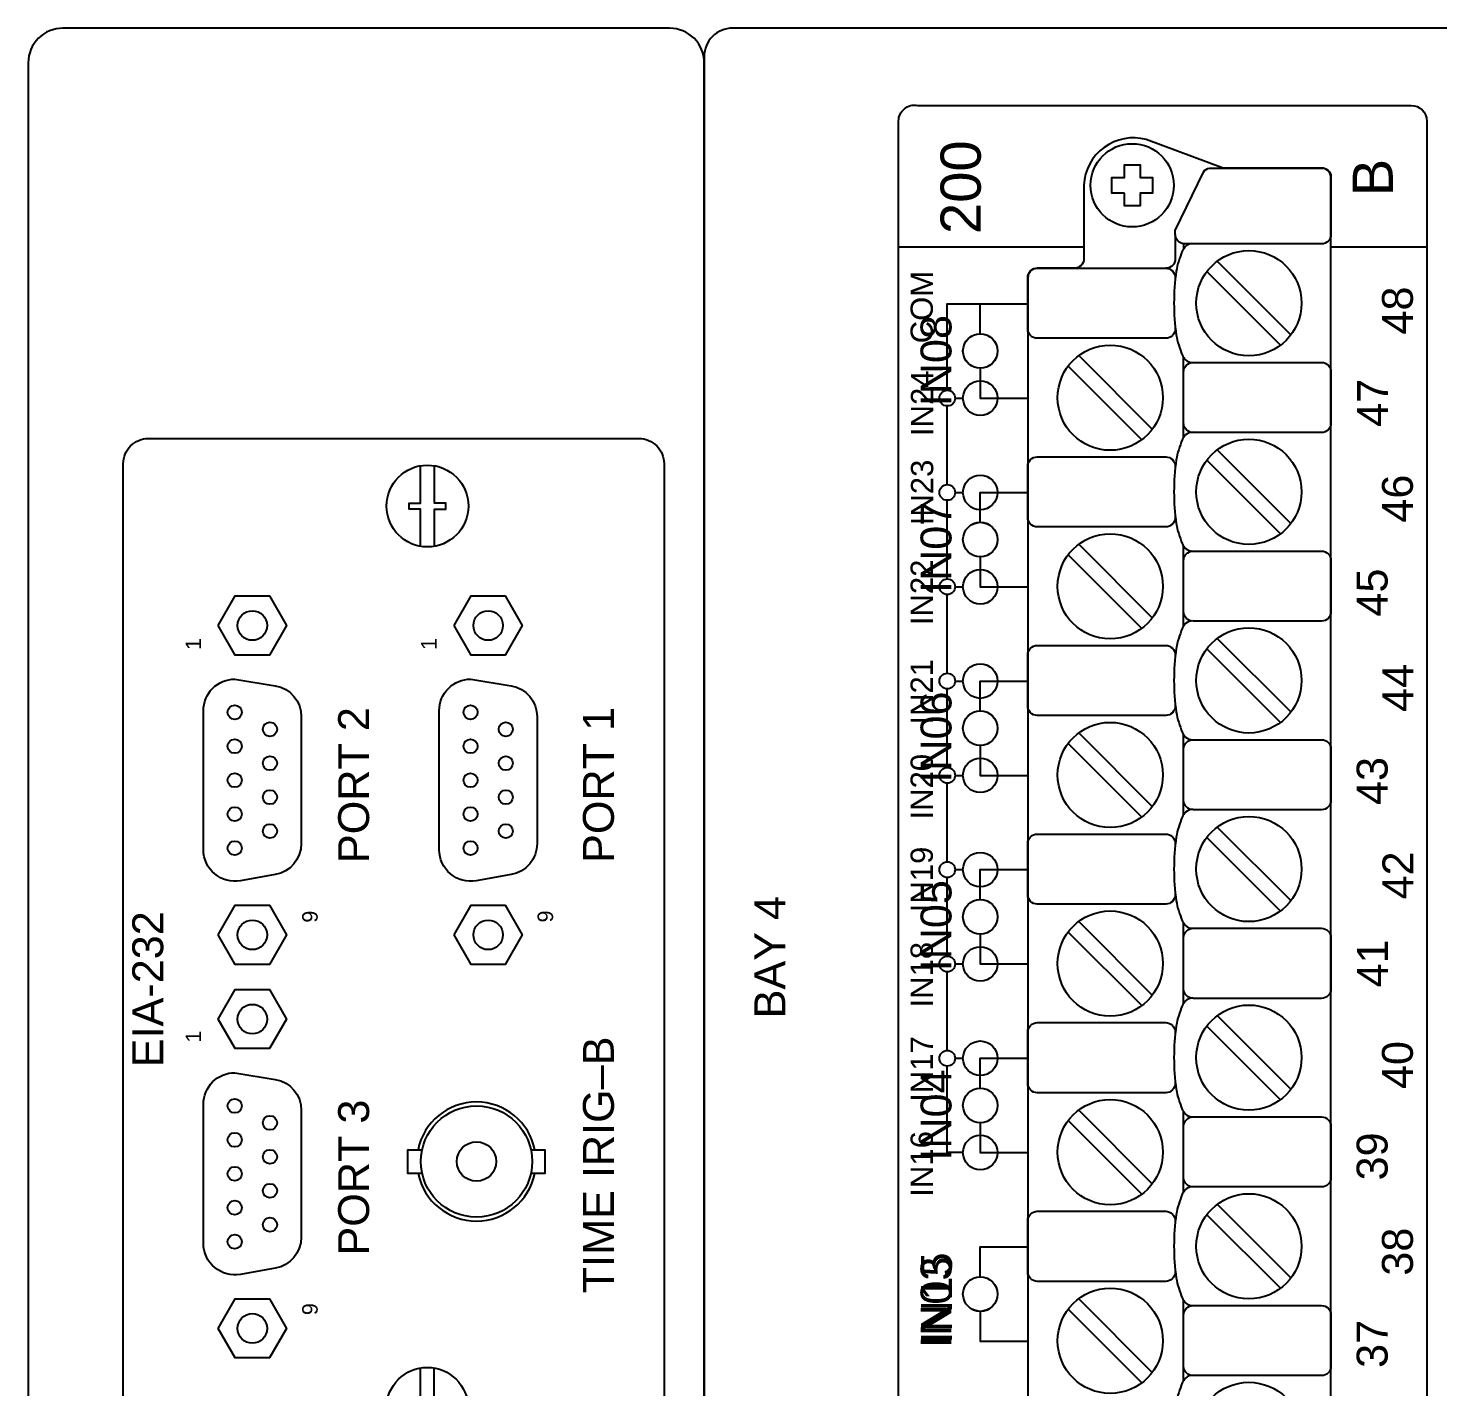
# Model space of a CAD drawing. Extents: x 1 to 47, y 1 to 34.6.
# Drawn here: x 30.651 to 35.134, y 16.253 to 20.575 of the extents above; entities that cross this region are included whole.
import ezdxf
from ezdxf.enums import TextEntityAlignment as Align

# ---------------------------------------------------------------- set-up
doc = ezdxf.new("R2010")
doc.units = 0
doc.header["$MEASUREMENT"] = 0
for name, color, linetype in [('7_1__2___8__OPTOISOLATED_I', 7, 'CONTINUOUS'), ('7_2__7___8__OPTOISOLATED_I', 7, 'CONTINUOUS'), ('7_3__C___18__COMMON____6__', 7, 'CONTINUOUS'), ('7_4__D___18__COMMON____6__', 7, 'CONTINUOUS'), ('7_5__E___8__OPTOISOLATED_I', 7, 'CONTINUOUS'), ('7_6__4___18__COMMON____6__', 7, 'CONTINUOUS'), ('7_7__8___8__OPTOISOLATED_I', 7, 'CONTINUOUS'), ('9_0______DWG_', 7, 'CONTINUOUS')]:
    doc.layers.add(name, color=color, linetype=linetype)
doc.styles.add('ARIAL', font='arial.ttf')

msp = doc.modelspace()

# ---------------------------------------------------------------- linework, layer by layer
at = {"layer": '7_1__2___8__OPTOISOLATED_I'}
for points in [[(33.6788, 19.6032), (33.6788, 19.6982), (33.8299, 19.6982)], [(33.6788, 19.4932), (33.6788, 19.3982), (33.8299, 19.3982)], [(33.6788, 19.0032), (33.6788, 19.0982), (33.8299, 19.0982)], [(33.6788, 18.8932), (33.6788, 18.7982), (33.8299, 18.7982)], [(33.6788, 18.4032), (33.6788, 18.4982), (33.8299, 18.4982)], [(33.6788, 18.2932), (33.6788, 18.1982), (33.8299, 18.1982)], [(33.6788, 17.8032), (33.6788, 17.8982), (33.8299, 17.8982)], [(33.6788, 17.6932), (33.6788, 17.5982), (33.8299, 17.5982)], [(33.6788, 17.2032), (33.6788, 17.2982), (33.8299, 17.2982)], [(33.6788, 17.0932), (33.6788, 16.9982), (33.8299, 16.9982)], [(33.6788, 16.6032), (33.6788, 16.6982), (33.8299, 16.6982)], [(33.6788, 16.4932), (33.6788, 16.3982), (33.8299, 16.3982)]]:
    msp.add_lwpolyline(points, dxfattribs=at)
for centre in [(33.6788, 19.5482), (33.6788, 18.9482), (33.6788, 18.3482), (33.6788, 17.7482), (33.6788, 17.1482), (33.6788, 16.5482)]:
    msp.add_circle(centre, 0.055, dxfattribs=at)
at = {"layer": '7_2__7___8__OPTOISOLATED_I'}
for points in [[(33.6788, 19.6031), (33.6788, 19.6982), (33.8299, 19.6982)], [(33.6788, 19.4931), (33.6788, 19.3982), (33.8299, 19.3982)], [(33.6788, 19.0031), (33.6788, 19.0982), (33.8299, 19.0982)], [(33.6788, 18.8931), (33.6788, 18.7982), (33.8299, 18.7982)], [(33.6788, 18.4031), (33.6788, 18.4982), (33.8299, 18.4982)], [(33.6788, 18.2931), (33.6788, 18.1982), (33.8299, 18.1982)], [(33.6788, 17.8031), (33.6788, 17.8982), (33.8299, 17.8982)], [(33.6788, 17.6931), (33.6788, 17.5982), (33.8299, 17.5982)], [(33.6788, 17.2031), (33.6788, 17.2982), (33.8299, 17.2982)], [(33.6788, 17.0931), (33.6788, 16.9982), (33.8299, 16.9982)], [(33.6788, 16.6031), (33.6788, 16.6982), (33.8299, 16.6982)], [(33.6788, 16.4931), (33.6788, 16.3982), (33.8299, 16.3982)]]:
    msp.add_lwpolyline(points, dxfattribs=at)
for centre in [(33.6788, 19.5481), (33.6788, 18.9481), (33.6788, 18.3481), (33.6788, 17.7481), (33.6788, 17.1481), (33.6788, 16.5481)]:
    msp.add_circle(centre, 0.055, dxfattribs=at)
at = {"layer": '7_3__C___18__COMMON____6__'}
for points in [[(33.5738, 19.4232), (33.5738, 19.6982), (33.8299, 19.6982)], [(33.5738, 19.1232), (33.5738, 19.3732)], [(33.5988, 19.3982), (33.6238, 19.3982)], [(33.7338, 19.3982), (33.8299, 19.3982)], [(33.5738, 18.8232), (33.5738, 19.0732)], [(33.5988, 19.0982), (33.6238, 19.0982)], [(33.7338, 19.0982), (33.8299, 19.0982)], [(33.5988, 18.7982), (33.6238, 18.7982)], [(33.7338, 18.7982), (33.8299, 18.7982)], [(33.5738, 18.5232), (33.5738, 18.7732)], [(33.5738, 18.2232), (33.5738, 18.4732)], [(33.5988, 18.4982), (33.6238, 18.4982)], [(33.7338, 18.4982), (33.8299, 18.4982)], [(33.5738, 17.9232), (33.5738, 18.1732)], [(33.5988, 18.1982), (33.6238, 18.1982)], [(33.7338, 18.1982), (33.8299, 18.1982)], [(33.5988, 17.8982), (33.6238, 17.8982)], [(33.7338, 17.8982), (33.8299, 17.8982)], [(33.5738, 17.6232), (33.5738, 17.8732)], [(33.5988, 17.5982), (33.6238, 17.5982)], [(33.7338, 17.5982), (33.8299, 17.5982)], [(33.5738, 17.3232), (33.5738, 17.5732)], [(33.6238, 16.9981), (33.5738, 16.9981), (33.5738, 17.2732)], [(33.5988, 17.2982), (33.6238, 17.2982)], [(33.7338, 17.2982), (33.8299, 17.2982)], [(33.7338, 16.9982), (33.8299, 16.9982)], [(33.6788, 16.6031), (33.6788, 16.6982), (33.8299, 16.6982)], [(33.6788, 16.4931), (33.6788, 16.3982), (33.8299, 16.3982)]]:
    msp.add_lwpolyline(points, dxfattribs=at)
for centre, radius in [((33.5738, 19.3982), 0.025), ((33.6788, 19.3982), 0.055), ((33.6788, 19.0982), 0.055), ((33.5738, 19.0982), 0.025), ((33.6788, 18.7982), 0.055), ((33.5738, 18.7982), 0.025), ((33.5738, 18.4982), 0.025), ((33.6788, 18.4982), 0.055), ((33.6788, 18.1982), 0.055), ((33.5738, 18.1982), 0.025), ((33.6788, 17.8982), 0.055), ((33.5738, 17.8982), 0.025), ((33.5738, 17.5982), 0.025), ((33.6788, 17.5982), 0.055), ((33.6788, 17.2982), 0.055), ((33.5738, 17.2982), 0.025), ((33.6788, 16.9982), 0.055), ((33.6788, 16.5481), 0.055)]:
    msp.add_circle(centre, radius, dxfattribs=at)
at = {"layer": '7_4__D___18__COMMON____6__'}
for points in [[(33.5738, 19.4232), (33.5738, 19.6982), (33.8299, 19.6982)], [(33.5738, 19.1232), (33.5738, 19.3732)], [(33.5988, 19.3982), (33.6238, 19.3982)], [(33.7338, 19.3982), (33.8299, 19.3982)], [(33.5738, 18.8232), (33.5738, 19.0732)], [(33.5988, 19.0982), (33.6238, 19.0982)], [(33.7338, 19.0982), (33.8299, 19.0982)], [(33.5988, 18.7982), (33.6238, 18.7982)], [(33.7338, 18.7982), (33.8299, 18.7982)], [(33.5738, 18.5232), (33.5738, 18.7732)], [(33.5738, 18.2232), (33.5738, 18.4732)], [(33.5988, 18.4982), (33.6238, 18.4982)], [(33.7338, 18.4982), (33.8299, 18.4982)], [(33.5738, 17.9232), (33.5738, 18.1732)], [(33.5988, 18.1982), (33.6238, 18.1982)], [(33.7338, 18.1982), (33.8299, 18.1982)], [(33.5988, 17.8982), (33.6238, 17.8982)], [(33.7338, 17.8982), (33.8299, 17.8982)], [(33.5738, 17.6232), (33.5738, 17.8732)], [(33.5988, 17.5982), (33.6238, 17.5982)], [(33.7338, 17.5982), (33.8299, 17.5982)], [(33.5738, 17.3232), (33.5738, 17.5732)], [(33.6238, 16.9981), (33.5738, 16.9981), (33.5738, 17.2732)], [(33.5988, 17.2982), (33.6238, 17.2982)], [(33.7338, 17.2982), (33.8299, 17.2982)], [(33.7338, 16.9982), (33.8299, 16.9982)], [(33.6788, 16.6031), (33.6788, 16.6982), (33.8299, 16.6982)], [(33.6788, 16.4931), (33.6788, 16.3982), (33.8299, 16.3982)]]:
    msp.add_lwpolyline(points, dxfattribs=at)
for centre, radius in [((33.5738, 19.3982), 0.025), ((33.6788, 19.3982), 0.055), ((33.6788, 19.0982), 0.055), ((33.5738, 19.0982), 0.025), ((33.6788, 18.7982), 0.055), ((33.5738, 18.7982), 0.025), ((33.5738, 18.4982), 0.025), ((33.6788, 18.4982), 0.055), ((33.6788, 18.1982), 0.055), ((33.5738, 18.1982), 0.025), ((33.6788, 17.8982), 0.055), ((33.5738, 17.8982), 0.025), ((33.5738, 17.5982), 0.025), ((33.6788, 17.5982), 0.055), ((33.6788, 17.2982), 0.055), ((33.5738, 17.2982), 0.025), ((33.6788, 16.9982), 0.055), ((33.6788, 16.5481), 0.055)]:
    msp.add_circle(centre, radius, dxfattribs=at)
at = {"layer": '7_5__E___8__OPTOISOLATED_I'}
for points in [[(33.6788, 19.6031), (33.6788, 19.6982), (33.8299, 19.6982)], [(33.6788, 19.4931), (33.6788, 19.3982), (33.8299, 19.3982)], [(33.6788, 19.0031), (33.6788, 19.0982), (33.8299, 19.0982)], [(33.6788, 18.8931), (33.6788, 18.7982), (33.8299, 18.7982)], [(33.6788, 18.4031), (33.6788, 18.4982), (33.8299, 18.4982)], [(33.6788, 18.2931), (33.6788, 18.1982), (33.8299, 18.1982)], [(33.6788, 17.8031), (33.6788, 17.8982), (33.8299, 17.8982)], [(33.6788, 17.6931), (33.6788, 17.5982), (33.8299, 17.5982)], [(33.6788, 17.2031), (33.6788, 17.2982), (33.8299, 17.2982)], [(33.6788, 17.0931), (33.6788, 16.9982), (33.8299, 16.9982)], [(33.6788, 16.6031), (33.6788, 16.6982), (33.8299, 16.6982)], [(33.6788, 16.4931), (33.6788, 16.3982), (33.8299, 16.3982)]]:
    msp.add_lwpolyline(points, dxfattribs=at)
for centre in [(33.6788, 19.5481), (33.6788, 18.9481), (33.6788, 18.3481), (33.6788, 17.7481), (33.6788, 17.1481), (33.6788, 16.5481)]:
    msp.add_circle(centre, 0.055, dxfattribs=at)
at = {"layer": '7_6__4___18__COMMON____6__'}
for points in [[(33.5738, 19.4232), (33.5738, 19.6982), (33.8299, 19.6982)], [(33.5738, 19.1232), (33.5738, 19.3732)], [(33.5988, 19.3982), (33.6238, 19.3982)], [(33.7338, 19.3982), (33.8299, 19.3982)], [(33.5738, 18.8232), (33.5738, 19.0732)], [(33.5988, 19.0982), (33.6238, 19.0982)], [(33.7338, 19.0982), (33.8299, 19.0982)], [(33.5988, 18.7982), (33.6238, 18.7982)], [(33.7338, 18.7982), (33.8299, 18.7982)], [(33.5738, 18.5232), (33.5738, 18.7732)], [(33.5738, 18.2232), (33.5738, 18.4732)], [(33.5988, 18.4982), (33.6238, 18.4982)], [(33.7338, 18.4982), (33.8299, 18.4982)], [(33.5738, 17.9232), (33.5738, 18.1732)], [(33.5988, 18.1982), (33.6238, 18.1982)], [(33.7338, 18.1982), (33.8299, 18.1982)], [(33.5988, 17.8982), (33.6238, 17.8982)], [(33.7338, 17.8982), (33.8299, 17.8982)], [(33.5738, 17.6232), (33.5738, 17.8732)], [(33.5988, 17.5982), (33.6238, 17.5982)], [(33.7338, 17.5982), (33.8299, 17.5982)], [(33.5738, 17.3232), (33.5738, 17.5732)], [(33.6238, 16.9982), (33.5738, 16.9982), (33.5738, 17.2732)], [(33.5988, 17.2982), (33.6238, 17.2982)], [(33.7338, 17.2982), (33.8299, 17.2982)], [(33.7338, 16.9982), (33.8299, 16.9982)], [(33.6788, 16.6031), (33.6788, 16.6982), (33.8299, 16.6982)], [(33.6788, 16.4931), (33.6788, 16.3982), (33.8299, 16.3982)]]:
    msp.add_lwpolyline(points, dxfattribs=at)
for centre, radius in [((33.5738, 19.3982), 0.025), ((33.6788, 19.3982), 0.055), ((33.6788, 19.0982), 0.055), ((33.5738, 19.0982), 0.025), ((33.6788, 18.7982), 0.055), ((33.5738, 18.7982), 0.025), ((33.5738, 18.4982), 0.025), ((33.6788, 18.4982), 0.055), ((33.6788, 18.1982), 0.055), ((33.5738, 18.1982), 0.025), ((33.6788, 17.8982), 0.055), ((33.5738, 17.8982), 0.025), ((33.5738, 17.5982), 0.025), ((33.6788, 17.5982), 0.055), ((33.6788, 17.2982), 0.055), ((33.5738, 17.2982), 0.025), ((33.6788, 16.9982), 0.055), ((33.6788, 16.5481), 0.055)]:
    msp.add_circle(centre, radius, dxfattribs=at)
at = {"layer": '7_7__8___8__OPTOISOLATED_I'}
for points in [[(33.6788, 19.6031), (33.6788, 19.6982), (33.8299, 19.6982)], [(33.6788, 19.4931), (33.6788, 19.3982), (33.8299, 19.3982)], [(33.6788, 19.0031), (33.6788, 19.0982), (33.8299, 19.0982)], [(33.6788, 18.8931), (33.6788, 18.7982), (33.8299, 18.7982)], [(33.6788, 18.4031), (33.6788, 18.4982), (33.8299, 18.4982)], [(33.6788, 18.2931), (33.6788, 18.1982), (33.8299, 18.1982)], [(33.6788, 17.8031), (33.6788, 17.8982), (33.8299, 17.8982)], [(33.6788, 17.6931), (33.6788, 17.5982), (33.8299, 17.5982)], [(33.6788, 17.2031), (33.6788, 17.2982), (33.8299, 17.2982)], [(33.6788, 17.0931), (33.6788, 16.9982), (33.8299, 16.9982)], [(33.6788, 16.6031), (33.6788, 16.6982), (33.8299, 16.6982)], [(33.6788, 16.4931), (33.6788, 16.3982), (33.8299, 16.3982)]]:
    msp.add_lwpolyline(points, dxfattribs=at)
for centre in [(33.6788, 19.5481), (33.6788, 18.9481), (33.6788, 18.3481), (33.6788, 17.7481), (33.6788, 17.1481), (33.6788, 16.5481)]:
    msp.add_circle(centre, 0.055, dxfattribs=at)
at = {"layer": '9_0______DWG_'}
for points in [[(30.6506, 20.465), (30.6506, 3.435, 0.414214), (30.7606, 3.325), (32.6906, 3.325, 0.414214), (32.8006, 3.435), (32.8006, 20.465, 0.414214), (32.6906, 20.575), (30.7606, 20.575, 0.414214), (30.6506, 20.465)], [(34.2988, 19.9188), (34.2989, 19.8415, -0.414214), (34.2689, 19.8115)], [(34.3469, 19.8888, 0.127742), (34.3315, 19.881, 0.081668), (34.3213, 19.8654, 0.0591), (34.302, 19.8017, 0.034646), (34.2949, 19.7002, 0.03436), (34.302, 19.5995, 0.0591), (34.3213, 19.5358, 0.081668), (34.3315, 19.5201, 0.191033), (34.3554, 19.5116)], [(34.2987, 19.6265), (34.2987, 19.6186, -0.414214), (34.2687, 19.5886), (33.8599, 19.5886, -0.414214), (33.8299, 19.6186), (33.8299, 19.7815, -0.414214), (33.8599, 19.8115), (34.2687, 19.8115, -0.414214), (34.2987, 19.7815), (34.2987, 19.7747)], [(34.3254, 19.4816, -0.414214), (34.3554, 19.5116), (34.7641, 19.5116, -0.414214), (34.7941, 19.4816), (34.7941, 19.3188, -0.414214), (34.7641, 19.2888), (34.3554, 19.2888, -0.414214), (34.3254, 19.3188)], [(34.3554, 19.2895, 0.191033), (34.3315, 19.281, 0.081668), (34.3213, 19.2654, 0.0591), (34.302, 19.2017, 0.034646), (34.2949, 19.1002, 0.03436), (34.302, 18.9995, 0.0591), (34.3213, 18.9358, 0.081668), (34.3315, 18.9201, 0.191033), (34.3554, 18.9116)], [(34.2987, 19.0265), (34.2987, 19.0186, -0.414214), (34.2687, 18.9886), (33.8599, 18.9886, -0.414214), (33.8299, 19.0186), (33.8299, 19.1815, -0.414214), (33.8599, 19.2115), (34.2687, 19.2115, -0.414214), (34.2987, 19.1815), (34.2987, 19.1746)], [(34.3254, 18.8816, -0.414214), (34.3554, 18.9116), (34.7641, 18.9116, -0.414214), (34.7941, 18.8816), (34.7941, 18.7188, -0.414214), (34.7641, 18.6888), (34.3554, 18.6888, -0.414214), (34.3254, 18.7188)], [(34.3554, 18.6895, 0.191033), (34.3315, 18.681, 0.081668), (34.3213, 18.6654, 0.0591), (34.302, 18.6017, 0.034646), (34.2949, 18.5002, 0.03436), (34.302, 18.3995, 0.0591), (34.3213, 18.3358, 0.081668), (34.3315, 18.3201, 0.191033), (34.3554, 18.3116)], [(34.2987, 18.4265), (34.2987, 18.4186, -0.414214), (34.2687, 18.3886), (33.8599, 18.3886, -0.414214), (33.8299, 18.4186), (33.8299, 18.5815, -0.414214), (33.8599, 18.6115), (34.2687, 18.6115, -0.414214), (34.2987, 18.5815), (34.2987, 18.5746)], [(34.3254, 18.2816, -0.414214), (34.3554, 18.3116), (34.7641, 18.3116, -0.414214), (34.7941, 18.2816), (34.7941, 18.1188, -0.414214), (34.7641, 18.0888), (34.3554, 18.0888, -0.414214), (34.3254, 18.1188)], [(34.3554, 18.0895, 0.191033), (34.3315, 18.081, 0.081668), (34.3213, 18.0654, 0.0591), (34.302, 18.0017, 0.034646), (34.2949, 17.9002, 0.03436), (34.302, 17.7995, 0.0591), (34.3213, 17.7358, 0.081668), (34.3315, 17.7201, 0.191033), (34.3554, 17.7116)], [(34.2987, 17.8265), (34.2987, 17.8186, -0.414214), (34.2687, 17.7886), (33.8599, 17.7886, -0.414214), (33.8299, 17.8186), (33.8299, 17.9815, -0.414214), (33.8599, 18.0115), (34.2687, 18.0115, -0.414214), (34.2987, 17.9815), (34.2987, 17.9746)], [(34.3254, 17.6816, -0.414214), (34.3554, 17.7116), (34.7641, 17.7116, -0.414214), (34.7941, 17.6816), (34.7941, 17.5188, -0.414214), (34.7641, 17.4888), (34.3554, 17.4888, -0.414214), (34.3254, 17.5188)], [(34.3554, 17.4895, 0.191033), (34.3315, 17.481, 0.081668), (34.3213, 17.4654, 0.0591), (34.302, 17.4017, 0.034646), (34.2949, 17.3002, 0.03436), (34.302, 17.1995, 0.0591), (34.3213, 17.1357, 0.081668), (34.3315, 17.1201, 0.191033), (34.3554, 17.1116)], [(34.2987, 17.2265), (34.2987, 17.2186, -0.414214), (34.2687, 17.1886), (33.8599, 17.1886, -0.414214), (33.8299, 17.2186), (33.8299, 17.3815, -0.414214), (33.8599, 17.4115), (34.2687, 17.4115, -0.414214), (34.2987, 17.3815), (34.2987, 17.3746)], [(32.2621, 17.0068, 0.820361), (31.8905, 17.0068)], [(34.3254, 17.0816, -0.414214), (34.3554, 17.1116), (34.7641, 17.1116, -0.414214), (34.7941, 17.0816), (34.7941, 16.9188, -0.414214), (34.7641, 16.8888), (34.3554, 16.8888, -0.414214), (34.3254, 16.9188)], [(31.8907, 16.9317, 0.815611), (32.2618, 16.9317)], [(34.3554, 16.8895, 0.191033), (34.3315, 16.881, 0.081668), (34.3213, 16.8654, 0.0591), (34.302, 16.8017, 0.034646), (34.2949, 16.7001, 0.03436), (34.302, 16.5995, 0.0591), (34.3213, 16.5357, 0.081668), (34.3315, 16.5201, 0.191033), (34.3554, 16.5116)], [(34.2987, 16.6265), (34.2987, 16.6186, -0.414214), (34.2687, 16.5886), (33.8599, 16.5886, -0.414214), (33.8299, 16.6186), (33.8299, 16.7814, -0.414214), (33.8599, 16.8114), (34.2687, 16.8114, -0.414214), (34.2987, 16.7814), (34.2987, 16.7746)], [(34.3254, 16.4816, -0.414214), (34.3554, 16.5116), (34.7641, 16.5116, -0.414214), (34.7941, 16.4816), (34.7941, 16.3187, -0.414214), (34.7641, 16.2887), (34.3554, 16.2887, -0.414214), (34.3254, 16.3187)], [(34.3554, 16.2895, 0.191033), (34.3315, 16.281, 0.081668), (34.3213, 16.2654, 0.0591), (34.302, 16.2017, 0.034646), (34.2949, 16.1001, 0.03436), (34.302, 15.9994, 0.0591), (34.3213, 15.9357, 0.081668), (34.3315, 15.9201, 0.191033), (34.3554, 15.9116)]]:
    msp.add_lwpolyline(points, format="xyb", dxfattribs=at)
for points in [[(39.0206, 20.575), (32.8906, 20.575, 0.414214), (32.8006, 20.485), (32.8006, 3.415, 0.414214), (32.8906, 3.325), (39.0206, 3.325, 0.381966), (39.11, 3.405), (39.11, 20.495, 0.381966)], [(33.419, 3.6192), (33.419, 20.2795, -0.468367), (33.479, 20.3295), (35.049, 20.3295, -0.414132), (35.099, 20.2795), (35.099, 3.6192, -0.414214), (35.049, 3.5692), (33.469, 3.5692, -0.414287)], [(34.6461, 15.088), (34.7641, 15.088, 0.414213), (34.7941, 15.118), (34.7942, 20.0998, 0.414214), (34.7642, 20.1298), (34.4511, 20.1298), (34.2064, 20.2207, 0.480048), (34.0082, 20.0757), (34.0082, 19.8415, -0.414214), (33.9782, 19.8115), (33.86, 19.8115, 0.414212), (33.83, 19.7815), (33.8299, 19.7815), (33.8299, 14.8004, 0.414215), (33.8599, 14.7704), (34.1728, 14.7705), (34.4176, 14.6796, 0.47859), (34.6161, 14.8246), (34.6161, 15.058, -0.414214)], [(34.794, 20.1031), (34.7942, 19.9188, -0.414214), (34.7642, 19.8888), (34.3271, 19.8888, -0.390527), (34.2988, 19.9188), (34.2988, 19.931), (34.3885, 20.1169, -0.241514), (34.4085, 20.1298), (34.7642, 20.1298, -0.422157)], [(30.953, 16.0498), (30.953, 19.1898, -0.414214), (31.033, 19.2698), (32.593, 19.2698, -0.414214), (32.673, 19.1898), (32.673, 16.0498, -0.414214), (32.593, 15.9698), (31.033, 15.9698, -0.414214)], [(31.208, 17.9613), (31.208, 18.4043, -0.414214), (31.308, 18.5043), (31.4363, 18.4832, -0.370597), (31.519, 18.3847), (31.519, 17.9809, -0.36397), (31.4363, 17.8824), (31.3253, 17.8628, -0.466307)], [(31.958, 17.9613), (31.958, 18.4043, -0.414214), (32.058, 18.5043), (32.1863, 18.4832, -0.370597), (32.269, 18.3847), (32.269, 17.9809, -0.36397), (32.1863, 17.8824), (32.0753, 17.8628, -0.466307)], [(31.208, 16.7093), (31.208, 17.1523, -0.414214), (31.308, 17.2523), (31.4363, 17.2312, -0.370597), (31.519, 17.1327), (31.519, 16.7289, -0.36397), (31.4363, 16.6304), (31.3253, 16.6108, -0.466307)]]:
    msp.add_lwpolyline(points, format="xyb", close=True, dxfattribs=at)
for points in [[(34.1371, 20.0503), (34.0968, 20.0503), (34.0968, 20.1002), (34.1371, 20.1002), (34.1371, 20.1403), (34.187, 20.1403), (34.187, 20.1002), (34.227, 20.1002), (34.227, 20.0503), (34.187, 20.0503), (34.187, 20.0101), (34.1371, 20.0101)], [(31.2549, 18.6748), (31.3092, 18.7688), (31.4177, 18.7688), (31.472, 18.6748), (31.4177, 18.5808), (31.3092, 18.5808)], [(32.0049, 18.6748), (32.0592, 18.7688), (32.1677, 18.7688), (32.222, 18.6748), (32.1677, 18.5808), (32.0592, 18.5808)], [(31.2549, 17.6908), (31.3092, 17.7848), (31.4177, 17.7848), (31.472, 17.6908), (31.4177, 17.5968), (31.3092, 17.5968)], [(32.0049, 17.6908), (32.0592, 17.7848), (32.1677, 17.7848), (32.222, 17.6908), (32.1677, 17.5968), (32.0592, 17.5968)], [(31.2549, 17.4228), (31.3092, 17.5168), (31.4177, 17.5168), (31.472, 17.4228), (31.4177, 17.3288), (31.3092, 17.3288)], [(31.2549, 16.4388), (31.3092, 16.5328), (31.4177, 16.5328), (31.472, 16.4388), (31.4177, 16.3448), (31.3092, 16.3448)]]:
    msp.add_lwpolyline(points, close=True, dxfattribs=at)
for points in [[(33.419, 19.8794), (34.0082, 19.8794)], [(34.3247, 19.8891), (34.3247, 19.872)], [(34.7942, 19.8794), (35.099, 19.8794)], [(34.4327, 19.834), (34.6669, 19.5998)], [(34.3993, 19.8005), (34.6335, 19.5664)], [(33.9918, 19.5333), (34.2259, 19.2991)], [(34.3254, 19.273), (34.3254, 19.5281)], [(33.9583, 19.4999), (34.1925, 19.2657)], [(34.4327, 19.234), (34.6669, 18.9998)], [(34.3993, 19.2005), (34.6335, 18.9664)], [(31.8984, 18.9269), (31.8984, 19.0455), (31.862, 19.0455), (31.862, 19.0645), (31.8984, 19.0645), (31.8984, 19.1831)], [(31.9427, 18.9269), (31.9427, 19.0455), (31.9791, 19.0455), (31.9791, 19.0645), (31.9427, 19.0645), (31.9427, 19.1831)], [(33.9918, 18.9333), (34.2259, 18.6991)], [(34.3254, 18.673), (34.3254, 18.9281)], [(33.9583, 18.8999), (34.1925, 18.6657)], [(34.4327, 18.634), (34.6669, 18.3998)], [(34.3993, 18.6005), (34.6335, 18.3664)], [(33.9583, 18.2999), (34.1925, 18.0657)], [(33.9918, 18.3333), (34.2259, 18.0991)], [(34.3254, 18.073), (34.3254, 18.3281)], [(34.4327, 18.0339), (34.6669, 17.7998)], [(34.3993, 18.0005), (34.6335, 17.7664)], [(33.9918, 17.7333), (34.2259, 17.4991)], [(34.3254, 17.473), (34.3254, 17.7281)], [(33.9583, 17.6999), (34.1925, 17.4657)], [(34.3993, 17.4005), (34.6335, 17.1664)], [(34.4327, 17.4339), (34.6669, 17.1998)], [(33.9918, 17.1333), (34.2259, 16.8991)], [(34.3254, 16.873), (34.3254, 17.1281)], [(33.9583, 17.0999), (34.1925, 16.8657)], [(31.9037, 16.9317), (31.8585, 16.9317), (31.8585, 17.0068), (31.9035, 17.0068)], [(32.2494, 17.0068), (32.2943, 17.0068), (32.2943, 16.9317), (32.2492, 16.9317)], [(34.4327, 16.8339), (34.6669, 16.5998)], [(34.3993, 16.8005), (34.6335, 16.5664)], [(33.9583, 16.4999), (34.1925, 16.2657)], [(33.9918, 16.5333), (34.2259, 16.2991)], [(34.3254, 16.273), (34.3254, 16.5281)], [(31.8979, 16.0569), (31.8979, 16.1755), (31.8615, 16.1755), (31.8615, 16.1945), (31.8979, 16.1945), (31.8979, 16.3131)], [(31.9421, 16.0569), (31.9421, 16.1755), (31.9785, 16.1755), (31.9785, 16.1945), (31.9421, 16.1945), (31.9421, 16.3131)]]:
    msp.add_lwpolyline(points, dxfattribs=at)
for centre, radius in [((34.1619, 20.0752), 0.1324), ((34.5331, 19.7002), 0.1673), ((34.0921, 19.3995), 0.1673), ((34.5331, 19.1002), 0.1673), ((31.9205, 19.055), 0.13), ((34.0921, 18.7995), 0.1673), ((31.3635, 18.6748), 0.047), ((32.1135, 18.6748), 0.047), ((34.5331, 18.5002), 0.1673), ((31.3075, 18.3988), 0.0225), ((32.0575, 18.3988), 0.0225), ((31.4195, 18.3448), 0.0225), ((32.1695, 18.3448), 0.0225), ((34.0921, 18.1995), 0.1673), ((31.3075, 18.2908), 0.0225), ((32.0575, 18.2908), 0.0225), ((31.4195, 18.2368), 0.0225), ((32.1695, 18.2368), 0.0225), ((31.3075, 18.1828), 0.0225), ((32.0575, 18.1828), 0.0225), ((31.4195, 18.1288), 0.0225), ((32.1695, 18.1288), 0.0225), ((31.3075, 18.0748), 0.0225), ((32.0575, 18.0748), 0.0225), ((31.4195, 18.0208), 0.0225), ((32.1695, 18.0208), 0.0225), ((34.5331, 17.9002), 0.1673), ((31.3075, 17.9668), 0.0225), ((32.0575, 17.9668), 0.0225), ((34.0921, 17.5995), 0.1673), ((31.3635, 17.6908), 0.047), ((32.1135, 17.6908), 0.047), ((31.3635, 17.4228), 0.047), ((34.5331, 17.3002), 0.1673), ((31.3075, 17.1468), 0.0225), ((32.0765, 16.9698), 0.1769), ((34.0921, 16.9995), 0.1673), ((31.4195, 17.0928), 0.0225), ((31.3075, 17.0388), 0.0225), ((31.4195, 16.9848), 0.0225), ((32.0765, 16.9698), 0.0625), ((31.3075, 16.9308), 0.0225), ((31.4195, 16.8768), 0.0225), ((34.5331, 16.7001), 0.1673), ((31.3075, 16.8228), 0.0225), ((31.4195, 16.7688), 0.0225), ((31.3075, 16.7148), 0.0225), ((34.0921, 16.3995), 0.1673), ((31.3635, 16.4388), 0.047), ((31.92, 16.185), 0.13), ((34.5331, 16.1001), 0.1673)]:
    msp.add_circle(centre, radius, dxfattribs=at)

# ---------------------------------------------------------------- texts
at = {"layer": '7_1__2___8__OPTOISOLATED_I', "style": 'ARIAL'}
for s, p in [('IN08', (33.5872, 19.3724)), ('IN07', (33.5872, 18.7786)), ('IN06', (33.5872, 18.1748)), ('IN05', (33.5872, 17.5748)), ('IN04', (33.5872, 16.9726)), ('IN03', (33.5872, 16.3772))]:
    msp.add_text(s, height=0.09833, rotation=90, dxfattribs=at).set_placement(p)
at = {"layer": '7_2__7___8__OPTOISOLATED_I', "style": 'ARIAL'}
for s, p in [('IN08', (33.5872, 19.3724)), ('IN07', (33.5872, 18.7785)), ('IN06', (33.5872, 18.1748)), ('IN05', (33.5872, 17.5748)), ('IN04', (33.5872, 16.9726)), ('IN03', (33.5872, 16.3771))]:
    msp.add_text(s, height=0.09833, rotation=90, dxfattribs=at).set_placement(p)
at = {"layer": '7_3__C___18__COMMON____6__', "style": 'ARIAL'}
for s, height, p in [('COM', 0.0708, (33.5279, 19.5724)), ('IN24', 0.0708, (33.5291, 19.2774)), ('IN23', 0.0708, (33.5291, 18.9936)), ('IN22', 0.0708, (33.5279, 18.6758)), ('IN21', 0.0708, (33.5279, 18.3595)), ('IN20', 0.0708, (33.5279, 18.0575)), ('IN19', 0.0708, (33.5279, 17.7625)), ('IN18', 0.0708, (33.5279, 17.4595)), ('IN17', 0.0708, (33.5279, 17.1595)), ('IN16', 0.0708, (33.5279, 16.8577)), ('IN15', 0.09833, (33.5888, 16.3902))]:
    msp.add_text(s, height=height, rotation=90, dxfattribs=at).set_placement(p)
at = {"layer": '7_4__D___18__COMMON____6__', "style": 'ARIAL'}
for s, height, p in [('COM', 0.0708, (33.5279, 19.5724)), ('IN24', 0.0708, (33.5291, 19.2774)), ('IN23', 0.0708, (33.5291, 18.9936)), ('IN22', 0.0708, (33.5279, 18.6758)), ('IN21', 0.0708, (33.5279, 18.3595)), ('IN20', 0.0708, (33.5279, 18.0575)), ('IN19', 0.0708, (33.5279, 17.7625)), ('IN18', 0.0708, (33.5279, 17.4595)), ('IN17', 0.0708, (33.5279, 17.1595)), ('IN16', 0.0708, (33.5279, 16.8577)), ('IN15', 0.09833, (33.5888, 16.3902))]:
    msp.add_text(s, height=height, rotation=90, dxfattribs=at).set_placement(p)
at = {"layer": '7_5__E___8__OPTOISOLATED_I', "style": 'ARIAL'}
for s, p in [('IN08', (33.5872, 19.3724)), ('IN07', (33.5872, 18.7785)), ('IN06', (33.5872, 18.1748)), ('IN05', (33.5872, 17.5748)), ('IN04', (33.5872, 16.9726)), ('IN03', (33.5872, 16.3771))]:
    msp.add_text(s, height=0.09833, rotation=90, dxfattribs=at).set_placement(p)
at = {"layer": '7_6__4___18__COMMON____6__', "style": 'ARIAL'}
for s, height, p in [('COM', 0.0708, (33.5279, 19.5725)), ('IN24', 0.0708, (33.5291, 19.2774)), ('IN23', 0.0708, (33.5291, 18.9936)), ('IN22', 0.0708, (33.5279, 18.6758)), ('IN21', 0.0708, (33.5279, 18.3595)), ('IN20', 0.0708, (33.5279, 18.0576)), ('IN19', 0.0708, (33.5279, 17.7625)), ('IN18', 0.0708, (33.5279, 17.4595)), ('IN17', 0.0708, (33.5279, 17.1595)), ('IN16', 0.0708, (33.5279, 16.8578)), ('IN15', 0.09833, (33.5888, 16.3902))]:
    msp.add_text(s, height=height, rotation=90, dxfattribs=at).set_placement(p)
at = {"layer": '7_7__8___8__OPTOISOLATED_I', "style": 'ARIAL'}
for s, p in [('IN08', (33.5872, 19.3724)), ('IN07', (33.5872, 18.7785)), ('IN06', (33.5872, 18.1748)), ('IN05', (33.5872, 17.5748)), ('IN04', (33.5872, 16.9726)), ('IN03', (33.5872, 16.3771))]:
    msp.add_text(s, height=0.09833, rotation=90, dxfattribs=at).set_placement(p)
at = {"layer": '9_0______DWG_', "style": 'ARIAL'}
for s, height, p in [('200', 0.12783, (33.6802, 19.9203)), ('B', 0.1278, (34.9911, 20.0404)), ('48', 0.09833, (35.0547, 19.6004)), ('47', 0.09833, (34.9758, 19.3068)), ('46', 0.09833, (35.0547, 19.0021)), ('45', 0.09833, (34.9742, 18.7032)), ('1', 0.0492, (31.2007, 18.5966)), ('1', 0.0492, (31.9493, 18.5972)), ('44', 0.09833, (35.0563, 18.4)), ('PORT 2', 0.09833, (31.7348, 17.9191)), ('PORT 1', 0.09833, (32.5134, 17.9197)), ('43', 0.09833, (34.9742, 18.1038)), ('42', 0.09833, (35.0563, 17.8034)), ('EIA-232', 0.09833, (31.08, 17.2696)), ('9', 0.0492, (31.5713, 17.7295)), ('9', 0.0492, (32.32, 17.7301)), ('41', 0.09833, (34.9758, 17.5236)), ('1', 0.0492, (31.2007, 17.3481)), ('TIME IRIG–B', 0.098333, (32.5134, 16.5508)), ('40', 0.09833, (35.0547, 17.2003)), ('PORT 3', 0.09833, (31.7348, 16.6707)), ('39', 0.09833, (34.9742, 16.9096)), ('38', 0.09833, (35.0547, 16.6066)), ('9', 0.0492, (31.5713, 16.481)), ('37', 0.09833, (34.9742, 16.3132))]:
    msp.add_text(s, height=height, rotation=90, dxfattribs=at).set_placement(p)
msp.add_text('BAY 4', height=0.09833, rotation=90, dxfattribs=at).set_placement((33.0586, 17.6198), align=Align.CENTER)

doc.saveas('drawing.dxf')
